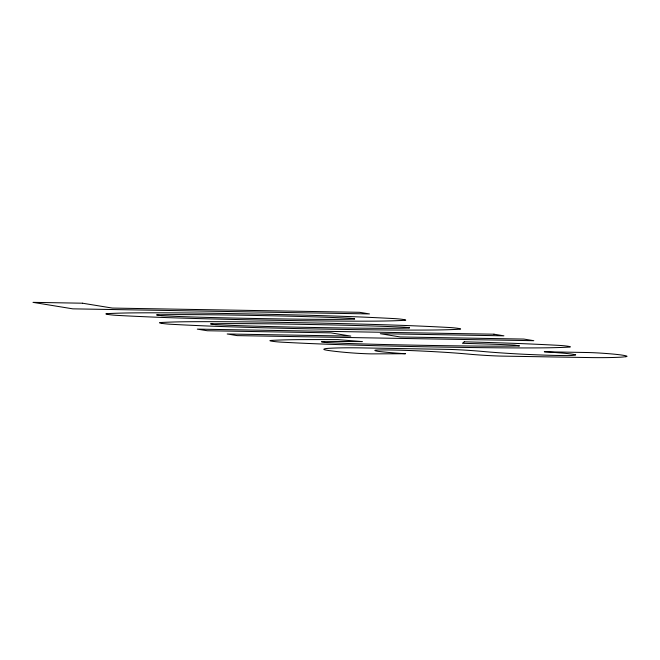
<?xml version="1.0" encoding="UTF-8"?>
<svg xmlns="http://www.w3.org/2000/svg" width="660" height="660" viewBox="0 0 660 660"><rect width="100%" height="100%" fill="white"/><g stroke="black" fill="none" stroke-linecap="round" stroke-linejoin="round"><path stroke-width="0.99" d="M464.26 341.822L462.462 343.315A559.482 40.004 4.5 0 1 483.302 343.901A225.101 16.096 4.5 0 1 514.577 345.097L519.469 345.889A225.101 16.096 4.5 0 1 497.269 346.17A559.482 40.004 4.5 0 1 470.349 346.013A1104.32 78.953 4.5 0 1 388.682 344.611A559.482 40.004 4.5 0 1 357.662 343.786A225.101 16.096 4.5 0 1 326.387 342.589L321.494 341.789A225.101 16.096 4.5 0 1 343.695 341.509A647.493 46.291 4.5 0 1 362.241 341.583L338.101 339.644A716.999 51.265 4.5 0 0 301.026 339.628A253.423 18.117 4.5 0 0 270.938 340.436A8.811 0.627 4.5 0 0 271.969 341.22A8.811 0.627 4.5 0 0 281.548 342.161A253.423 18.117 4.5 0 0 329.703 344.305A620.812 44.385 4.5 0 0 377.462 345.733A1211.554 86.625 4.5 0 0 499.867 347.828A620.812 44.385 4.5 0 0 539.22 347.886A253.423 18.117 4.5 0 0 569.308 347.086A8.811 0.627 4.5 0 0 568.268 346.294A8.811 0.627 4.5 0 0 558.698 345.361A253.423 18.117 4.5 0 0 510.543 343.216A620.812 44.385 4.5 0 0 464.26 341.822M625.779 356.697L624.517 356.829A90.783 6.493 4.5 0 1 620.499 357.192A149.721 10.708 4.5 0 1 591.954 357.604L501.237 356.095A46.769 3.341 4.5 0 1 471.504 354.387A63.236 4.521 4.5 0 0 447.373 352.465A127.553 9.116 4.5 0 0 404.935 350.353A83.399 5.965 4.5 0 0 378.337 349.99A15.477 1.105 4.5 0 0 377.998 351.343A37.727 2.698 4.5 0 0 405.471 353.735L371.399 353.875A32.34 2.31 4.5 0 1 330.594 350.782A11.426 0.817 4.5 0 1 327.104 350.262A14.363 1.023 4.5 0 1 323.829 349.297A42.727 3.052 4.5 0 1 329.159 348.307A138.682 9.916 4.5 0 1 365.574 347.968L448.94 349.396A47.396 3.391 4.5 0 1 485.801 351.73L490.273 352.11A91.765 6.559 4.5 0 0 530.145 354.536A122.257 8.745 4.5 0 0 567.996 355.591A37.867 2.706 4.5 0 0 575.735 354.832A15.188 1.089 4.5 0 0 560.942 352.968L557.898 352.737A53.089 3.795 4.5 0 0 544.302 351.755L588.274 352.539A31.894 2.277 4.5 0 1 615.45 354.296A16.739 1.196 4.5 0 1 625.779 356.697M82.442 303.204L33 302.354L72.831 308.847L369.484 313.929L359.527 312.304L112.315 308.072L82.442 303.204M493.96 334.199L197.307 329.125L207.265 330.742L330.875 332.863L350.79 336.105L227.18 333.985L237.138 335.61L533.791 340.692L523.834 339.067L400.232 336.955L380.317 333.704L503.918 335.825L493.96 334.199M354.354 318.681L349.47 318.219A213.947 15.295 4.5 0 0 318.07 316.981A531.011 37.967 4.5 0 0 286.927 316.132A1046.57 74.828 4.5 0 0 245.215 315.29A713.947 51.043 4.5 0 0 209.492 314.762A614.378 43.923 4.5 0 0 178.464 314.589A213.947 15.295 4.5 0 0 156.593 314.911L161.799 315.76A213.947 15.295 4.5 0 0 193.198 316.998A531.011 37.967 4.5 0 0 224.342 317.839A1046.57 74.828 4.5 0 0 305.992 319.242A531.011 37.967 4.5 0 0 332.805 319.382A213.947 15.295 4.5 0 0 354.676 319.06L354.354 318.681M409.167 327.649L404.456 327.203A222.907 15.939 4.5 0 0 372.999 325.99A553.839 39.6 4.5 0 0 341.806 325.157A1092.745 78.127 4.5 0 0 299.929 324.316A745.099 53.27 4.5 0 0 264.025 323.779A640.918 45.82 4.5 0 0 232.765 323.59A222.907 15.939 4.5 0 0 210.556 323.887L215.556 324.703A222.907 15.939 4.5 0 0 247.013 325.916A553.839 39.6 4.5 0 0 278.207 326.75A1092.745 78.127 4.5 0 0 360.236 328.16A553.839 39.6 4.5 0 0 387.247 328.317A222.907 15.939 4.5 0 0 409.456 328.02L409.167 327.649M161.65 323.342A8.959 0.643 4.5 0 0 171.352 324.291A251.551 17.985 4.5 0 0 219.648 326.452A615.697 44.022 4.5 0 0 267.556 327.888A1200.944 85.866 4.5 0 0 390.2 329.992A615.697 44.022 4.5 0 0 429.586 330.041A251.551 17.985 4.5 0 0 459.616 329.224A8.959 0.643 4.5 0 0 458.543 328.424A8.959 0.643 4.5 0 0 448.841 327.475A251.551 17.985 4.5 0 0 400.546 325.314A615.697 44.022 4.5 0 0 352.638 323.87A1200.944 85.866 4.5 0 0 289.558 322.534A822.888 58.831 4.5 0 0 236.09 321.783A711.026 50.836 4.5 0 0 190.608 321.717A251.551 17.985 4.5 0 0 160.578 322.534A8.959 0.643 4.5 0 0 161.65 323.342M107.935 314.457A8.885 0.635 4.5 0 0 117.562 315.406A251.303 17.968 4.5 0 0 165.652 317.551A615.268 43.989 4.5 0 0 213.345 318.978A1200.309 85.816 4.5 0 0 335.503 321.073A615.268 43.989 4.5 0 0 374.74 321.131A251.303 17.968 4.5 0 0 404.687 320.323A8.885 0.635 4.5 0 0 403.631 319.522A8.885 0.635 4.5 0 0 394.003 318.582A251.303 17.968 4.5 0 0 345.914 316.437A615.268 43.989 4.5 0 0 298.221 315.001A1200.309 85.816 4.5 0 0 235.397 313.673A822.393 58.798 4.5 0 0 182.143 312.914A710.556 50.803 4.5 0 0 136.826 312.856A251.303 17.968 4.5 0 0 106.879 313.665A8.885 0.635 4.5 0 0 107.935 314.457"/></g></svg>
